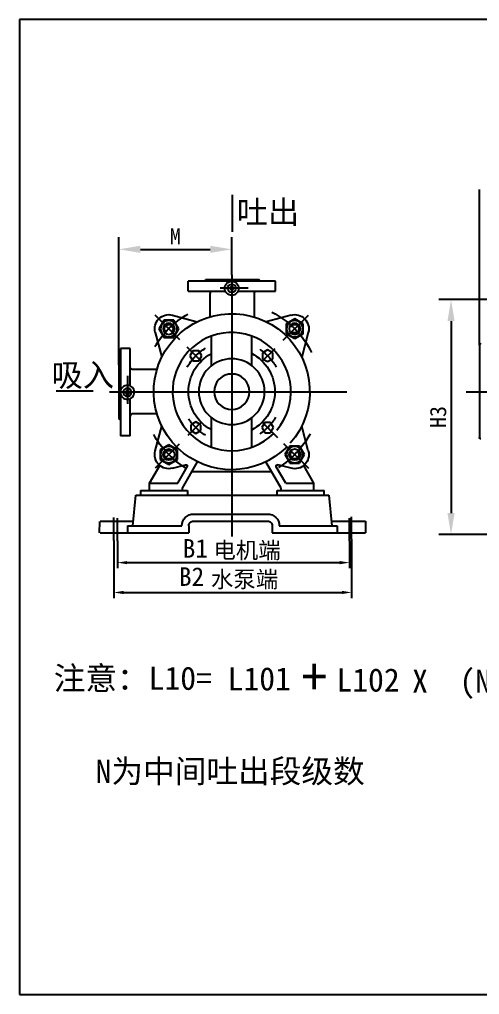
# Model space of a CAD drawing. Extents: x 1620 to 2878, y -792 to 791.
# Drawn here: x 2254.8 to 2353.9, y 344.9 to 554.9 of the extents above; entities that cross this region are included whole.
import ezdxf
from ezdxf.enums import TextEntityAlignment as Align

# ---------------------------------------------------------------- set-up
doc = ezdxf.new("R2010")
doc.units = 0
doc.header["$MEASUREMENT"] = 0
doc.linetypes.add('CENTER', pattern=[2, 1.25, -0.25, 0.25, -0.25])
doc.linetypes.add('CENTERX2', pattern=[4, 2.5, -0.5, 0.5, -0.5])
doc.layers.get('0').update_dxf_attribs({"linetype": 'CONTINUOUS'})
doc.layers.get('DEFPOINTS').update_dxf_attribs({"linetype": 'CONTINUOUS'})
for name, color, linetype in [('1', 7, 'CONTINUOUS'), ('2', 1, 'CONTINUOUS'), ('4', 4, 'CENTERX2'), ('8', 20, 'CONTINUOUS')]:
    doc.layers.add(name, color=color, linetype=linetype)
doc.styles.get("Standard").update_dxf_attribs({"font": 'SimSun.ttf', "width": 0.6})

msp = doc.modelspace()

# ---------------------------------------------------------------- linework, layer by layer
for p, q in [((2551.80421, 554.92438), (2254.80421, 554.92438)), ((2254.80421, 554.92438), (2254.80421, 344.92438)), ((2254.80421, 344.92438), (2551.80421, 344.92438))]:
    msp.add_line(p, q)
at = {"color": 1, "linetype": 'ByBlock'}
for p, q in [((2353.8783, 484.80765), (2353.8783, 518.32665)), ((2276.22658, 480.53707), (2276.22658, 508.06126)), ((2300.51458, 499.9561), (2300.51458, 508.06126)), ((2280.84658, 505.42126), (2295.89458, 505.42126)), ((2384.73071, 494.58746), (2345.10904, 494.58746)), ((2347.74904, 489.96746), (2347.74904, 448.62719)), ((2364.31522, 444.00719), (2345.10904, 444.00719)), ((2275.11792, 442.73496), (2275.11792, 430.31903)), ((2275.88766, 442.62782), (2275.88766, 436.7405)), ((2325.84937, 442.62782), (2325.84937, 436.7405)), ((2326.33798, 442.99507), (2326.33798, 430.31903)), ((2277.98766, 437.9405), (2323.74937, 437.9405)), ((2277.21792, 431.51903), (2324.23798, 431.51903))]:
    msp.add_line(p, q, dxfattribs=at)
for points in [[(2280.84658, 506.19126), (2280.84658, 504.65126), (2276.22658, 505.42126)], [(2295.89458, 506.19126), (2295.89458, 504.65126), (2300.51458, 505.42126)], [(2346.97904, 489.96746), (2348.51904, 489.96746), (2347.74904, 494.58746)], [(2346.97904, 448.62719), (2348.51904, 448.62719), (2347.74904, 444.00719)], [(2277.98766, 438.2905), (2277.98766, 437.5905), (2275.88766, 437.9405)], [(2323.74937, 438.2905), (2323.74937, 437.5905), (2325.84937, 437.9405)], [(2277.21792, 431.86903), (2277.21792, 431.16903), (2275.11792, 431.51903)], [(2324.23798, 431.86903), (2324.23798, 431.16903), (2326.33798, 431.51903)]]:
    msp.add_solid(points, dxfattribs=at)
at = {"layer": '1'}
for p, q in [((2309.97102, 498.5576), (2291.14782, 498.5576)), ((2291.14782, 496.4324), (2291.14782, 498.5576)), ((2294.58862, 498.5576), (2294.86799, 498.8612)), ((2306.41951, 498.8612), (2294.86799, 498.8612)), ((2306.73262, 498.5576), (2306.41951, 498.8612)), ((2309.97102, 498.5576), (2306.73262, 498.5576)), ((2309.97102, 496.4324), (2309.97102, 498.5576)), ((2291.14782, 496.4324), (2299.14303, 496.4324)), ((2295.88166, 490.90906), (2295.90422, 495.9264)), ((2300.51458, 497.55494), (2299.99925, 497.0396)), ((2299.99925, 497.0396), (2300.51458, 496.52427)), ((2301.02991, 497.0396), (2300.51458, 497.55494)), ((2300.51458, 496.52427), (2301.02991, 497.0396)), ((2301.88614, 496.4324), (2309.97102, 496.4324)), ((2305.4257, 490.82664), (2305.4173, 496.02875)), ((2285.88321, 490.17638), (2284.81265, 488.32211)), ((2288.02435, 490.17638), (2285.88321, 490.17638)), ((2287.73956, 491.25466), (2293.07714, 489.82446)), ((2289.09492, 488.32211), (2288.02435, 490.17638)), ((2313.28961, 491.25466), (2307.95202, 489.82446)), ((2314.07538, 490.46324), (2312.2211, 489.39267)), ((2312.2211, 489.39267), (2312.2211, 487.25154)), ((2315.92966, 489.39267), (2314.07538, 490.46324)), ((2315.92966, 487.25154), (2315.92966, 489.39267)), ((2284.02123, 487.53633), (2285.45143, 482.19875)), ((2284.81265, 488.32211), (2285.88321, 486.46783)), ((2288.02435, 486.46783), (2289.09492, 488.32211)), ((2312.2211, 487.25154), (2314.07538, 486.18097)), ((2314.07538, 486.18097), (2315.92966, 487.25154)), ((2317.00793, 487.53633), (2315.57773, 482.19875)), ((2285.88321, 486.46783), (2288.02435, 486.46783)), ((2296.08439, 486.70301), (2296.08439, 480.28911)), ((2304.77993, 486.76287), (2304.77993, 480.41727)), ((2276.53018, 484.08857), (2276.53018, 465.26537)), ((2278.65538, 484.08857), (2276.53018, 484.08857)), ((2276.53018, 484.08857), (2276.53018, 480.85017)), ((2278.65538, 476.00369), (2278.65538, 484.08857)), ((2292.14361, 483.59548), (2291.51087, 482.49953)), ((2293.4091, 483.59548), (2292.14361, 483.59548)), ((2294.04185, 482.49953), (2293.4091, 483.59548)), ((2308.2528, 483.76502), (2307.15686, 483.13227)), ((2307.15686, 483.13227), (2307.15686, 481.86679)), ((2309.34875, 483.13227), (2308.2528, 483.76502)), ((2309.34875, 481.86679), (2309.34875, 483.13227)), ((2353.8783, 484.80765), (2353.8783, 464.91999)), ((2291.51087, 482.49953), (2292.14361, 481.40358)), ((2292.14361, 481.40358), (2293.4091, 481.40358)), ((2293.4091, 481.40358), (2294.04185, 482.49953)), ((2307.15686, 481.86679), (2308.2528, 481.23404)), ((2308.2528, 481.23404), (2309.34875, 481.86679)), ((2276.53018, 480.85017), (2276.22658, 480.53707)), ((2276.22658, 480.53707), (2276.22658, 468.98554)), ((2284.26115, 479.54326), (2279.05904, 479.53486)), ((2278.04818, 475.14747), (2277.53285, 474.63214)), ((2277.53285, 474.63214), (2278.04818, 474.1168)), ((2278.56351, 474.63214), (2278.04818, 475.14747)), ((2278.04818, 474.1168), (2278.56351, 474.63214)), ((2278.65538, 465.26537), (2278.65538, 473.26058)), ((2276.53018, 468.70617), (2276.22658, 468.98554)), ((2284.17872, 469.99921), (2279.16138, 470.02177)), ((2296.08439, 469.2335), (2296.08439, 462.81961)), ((2304.77993, 469.10534), (2304.77993, 462.75974)), ((2284.02123, 461.98628), (2285.45143, 467.32386)), ((2292.77636, 468.28857), (2291.68041, 467.65583)), ((2291.68041, 467.65583), (2291.68041, 466.39034)), ((2291.68041, 466.39034), (2292.77636, 465.75759)), ((2293.8723, 467.65583), (2292.77636, 468.28857)), ((2292.77636, 465.75759), (2293.8723, 466.39034)), ((2293.8723, 466.39034), (2293.8723, 467.65583)), ((2307.62006, 468.11903), (2306.98732, 467.02308)), ((2306.98732, 467.02308), (2307.62006, 465.92714)), ((2308.88555, 468.11903), (2307.62006, 468.11903)), ((2309.51829, 467.02308), (2308.88555, 468.11903)), ((2308.88555, 465.92714), (2309.51829, 467.02308)), ((2317.00793, 461.98628), (2315.57773, 467.32386)), ((2278.65538, 465.26537), (2276.53018, 465.26537)), ((2307.62006, 465.92714), (2308.88555, 465.92714)), ((2286.95378, 463.34164), (2285.0995, 462.27107)), ((2285.0995, 462.27107), (2285.0995, 460.12994)), ((2288.80806, 462.27107), (2286.95378, 463.34164)), ((2288.80806, 460.12994), (2288.80806, 462.27107)), ((2313.00481, 463.05478), (2311.93425, 461.20051)), ((2315.14595, 463.05478), (2313.00481, 463.05478)), ((2316.21652, 461.20051), (2315.14595, 463.05478)), ((2285.0995, 460.12994), (2286.95378, 459.05937)), ((2286.95378, 459.05937), (2288.80806, 460.12994)), ((2311.93425, 461.20051), (2313.00481, 459.34623)), ((2315.14595, 459.34623), (2316.21652, 461.20051)), ((2282.80458, 455.09001), (2284.99383, 458.88191)), ((2287.73956, 458.26795), (2290.56942, 459.02622)), ((2288.89531, 455.09001), (2290.91093, 458.58116)), ((2289.88858, 453.97681), (2293.16651, 459.65435)), ((2311.14058, 453.97681), (2307.86265, 459.65435)), ((2312.13385, 455.09001), (2310.11824, 458.58116)), ((2313.28961, 458.26795), (2310.45974, 459.02622)), ((2313.00481, 459.34623), (2315.14595, 459.34623)), ((2318.22458, 455.09001), (2316.03533, 458.88191)), ((2309.10931, 457.49506), (2291.91985, 457.49506)), ((2282.80458, 453.47081), (2282.80458, 455.09001)), ((2282.80458, 455.09001), (2288.89531, 455.09001)), ((2289.88858, 453.47081), (2289.88858, 453.97681)), ((2311.14058, 453.47081), (2311.14058, 453.97681)), ((2312.13385, 455.09001), (2318.22458, 455.09001)), ((2318.22458, 453.47081), (2318.22458, 455.09001)), ((2279.22275, 445.88081), (2279.88055, 452.45881)), ((2279.88055, 452.45881), (2315.17056, 452.45881)), ((2280.89255, 453.47081), (2291.01255, 453.47081)), ((2280.89255, 453.47081), (2280.89255, 452.45881)), ((2291.01255, 453.47081), (2291.01255, 452.45881)), ((2310.28053, 452.49638), (2310.28415, 453.47081)), ((2310.28415, 453.47081), (2320.40422, 453.47081)), ((2315.17056, 452.45881), (2321.41128, 452.45881)), ((2320.40046, 452.45881), (2320.40422, 453.47081)), ((2321.41128, 452.45881), (2322.06908, 445.88081)), ((2292.29756, 448.41081), (2308.23528, 448.41081)), ((2272.02304, 446.82989), (2271.98695, 444.36281)), ((2272.1462, 446.89281), (2279.32395, 446.89281)), ((2278.05895, 445.88081), (2278.05895, 444.36281)), ((2278.05895, 445.88081), (2279.58287, 445.88081)), ((2279.22275, 445.88081), (2289.76756, 445.88081)), ((2289.76756, 445.88081), (2289.76756, 445.88081)), ((2291.28556, 445.88081), (2291.28556, 444.36281)), ((2292.29756, 446.89281), (2308.23528, 446.89281)), ((2309.24728, 445.88081), (2309.24728, 444.36281)), ((2310.76528, 445.88081), (2322.06908, 445.88081)), ((2310.76528, 445.88081), (2310.76528, 445.88081)), ((2321.96788, 446.89281), (2329.30488, 446.89281)), ((2322.06908, 445.88081), (2323.23288, 445.88081)), ((2323.23288, 445.88081), (2323.23288, 444.36281)), ((2329.30488, 446.89281), (2329.30488, 444.36281)), ((2272.1462, 444.36281), (2291.28556, 444.36281)), ((2309.24728, 444.36281), (2329.30488, 444.36281))]:
    msp.add_line(p, q, dxfattribs=at)
for centre, major_axis in [((2300.51458, 497.0396), (1.06063, 1.06063)), ((2300.51458, 497.0396), (-0.63243, 0.63243)), ((2286.95378, 461.20051), (0.86523, 0.86523)), ((2314.07538, 461.20051), (0.86523, 0.86523))]:
    msp.add_ellipse(centre, major_axis=major_axis, ratio=1, dxfattribs=at)
at = {"layer": '1', "extrusion": (0, 0, -1)}
for centre, major_axis, start_param, end_param in [((2295.39822, 495.9264), (0.3578, 0.3578), 5.497787144, 7.068583471), ((2305.91284, 495.9264), (0.3578, 0.3578), 4.130657002, 5.497787144), ((2300.51458, 474.76131), (-11.87885, 11.87885), 3.138516213, 9.362111211), ((2286.95378, 488.32211), (-2.14678, 2.14678), 5.235987756, 7.330382858), ((2314.07538, 488.32211), (-2.14678, 2.14678), 0.523598776, 2.617993878), ((2300.51458, 474.76131), (6.57582, 6.57582), 5.974272778, 8.162894164), ((2300.51458, 474.76131), (6.57582, 6.57582), 2.852732368, 5.001249266), ((2279.16138, 480.0304), (0.3578, 0.3578), 2.559860675, 3.926990817), ((2354.18585, 464.91999), (0.21746, 0.21746), 2.35619449, 3.926990817), ((2286.95378, 461.20051), (-2.14678, 2.14678), 3.665191429, 5.759586532), ((2314.07538, 461.20051), (-2.14678, 2.14678), 2.094395102, 4.188790205), ((2290.648, 458.73296), (0.21468, 0.21468), 5.235987756, 7.592182246), ((2310.38116, 458.73296), (0.21468, 0.21468), 3.403392041, 5.759586532), ((2292.29756, 445.88081), (-1.78898, 1.78898), 5.497787144, 7.068583471), ((2308.23528, 445.88081), (-1.78898, 1.78898), 0.785398163, 2.35619449), ((2292.29756, 445.88081), (-0.71559, 0.71559), 5.497787144, 7.068583471), ((2308.23528, 445.88081), (0.71559, 0.71559), 5.497787144, 7.068583471)]:
    msp.add_ellipse(centre, major_axis=major_axis, ratio=1, start_param=start_param, end_param=end_param, dxfattribs=at)
for centre, major_axis in [((2286.95378, 488.32211), (-1.24369, 1.24369)), ((2286.95378, 488.32211), (0.86523, 0.86523)), ((2314.07538, 488.32211), (-1.24369, 1.24369)), ((2314.07538, 488.32211), (0.86523, 0.86523)), ((2300.51458, 474.76131), (5.00915, 5.00915)), ((2300.51458, 474.76131), (2.69245, 2.69245)), ((2278.04818, 474.63214), (-1.06063, 1.06063)), ((2278.04818, 474.63214), (-0.63243, 0.63243)), ((2286.95378, 461.20051), (-1.24369, 1.24369)), ((2314.07538, 461.20051), (-1.24369, 1.24369))]:
    msp.add_ellipse(centre, major_axis=major_axis, ratio=1, dxfattribs=at)
at = {"layer": '1'}
for centre, major_axis, start_param, end_param in [((2300.51458, 474.76131), (9.00641, 9.00641), 4.791965368, 10.999156115), ((2354.18585, 484.80765), (0.21746, 0.21746), 0.785398163, 2.35619449), ((2279.16138, 469.51577), (0.3578, 0.3578), 0.785398163, 2.35619449)]:
    msp.add_ellipse(centre, major_axis=major_axis, ratio=1, start_param=start_param, end_param=end_param, dxfattribs=at)
at = {"layer": '2', "extrusion": (0, 0, -1)}
for centre, start_param, end_param in [((2286.95378, 488.32211), 4.420330809, 9.265651303), ((2314.07538, 488.32211), 5.991127135, 10.83644763), ((2286.95378, 461.20051), 2.849534482, 7.694854976), ((2314.07538, 461.20051), 1.278738155, 6.124058649)]:
    msp.add_ellipse(centre, major_axis=(-0.64897, 0.64897), ratio=1, start_param=start_param, end_param=end_param, dxfattribs=at)
at = {"layer": '4', "ltscale": 50}
for p, q in [((2300.51458, 499.9561), (2300.51458, 443.5633)), ((2304.06234, 497.0396), (2297.99748, 497.0396)), ((2289.32494, 485.95095), (2284.00652, 491.26936)), ((2311.61297, 485.85969), (2317.02264, 491.26936)), ((2293.93876, 481.33713), (2290.91933, 484.35656)), ((2307.0904, 481.33713), (2309.84156, 484.08828)), ((2278.04818, 478.1799), (2278.04818, 472.11503)), ((2274.21689, 474.76131), (2325.3187, 474.76131)), ((2351.02557, 474.76131), (2527.13366, 474.76131)), ((2293.93876, 468.18548), (2291.06449, 465.31122)), ((2307.0904, 468.18548), (2310.40484, 464.87105)), ((2289.20457, 463.45129), (2284.00652, 458.25325)), ((2311.64483, 463.63106), (2317.02264, 458.25325))]:
    msp.add_line(p, q, dxfattribs=at)
at = {"layer": '4', "linetype": 'CENTER', "ltscale": 50}
for p, q in [((2275.11792, 442.73496), (2275.11792, 447.6454)), ((2275.88766, 442.62782), (2275.88766, 447.53826)), ((2325.84937, 442.62782), (2325.84937, 447.53826)), ((2326.33798, 442.99507), (2326.33798, 447.77545))]:
    msp.add_line(p, q, dxfattribs=at)
at = {"layer": '4', "ltscale": 50, "extrusion": (0, 0, -1)}
for major_axis, start_param, end_param in [((13.5608, 13.5608), 4.457913698, 4.983725858), ((13.5608, 13.5608), 5.966721082, 6.611031387), ((7.73822, 7.73822), 4.426962972, 4.956434903), ((7.73822, 7.73822), 6.081000522, 6.568372452), ((7.73822, 7.73822), 2.900127609, 3.364113702), ((7.73822, 7.73822), 1.312618269, 1.771592654), ((13.5608, 13.5608), 2.902709519, 3.424710047), ((13.5608, 13.5608), 1.276587898, 1.801772345)]:
    msp.add_ellipse((2300.51458, 474.76131), major_axis=major_axis, ratio=1, start_param=start_param, end_param=end_param, dxfattribs=at)
at = {"layer": '8', "color": 1}
for p, q in [((2300.5909, 517.18173), (2300.5909, 509.22002)), ((2270.68354, 474.86316), (2262.72183, 474.86316))]:
    msp.add_line(p, q, dxfattribs=at)
at = {"layer": 'DEFPOINTS', "color": 0, "linetype": 'ByBlock'}
for p in [(2300.51458, 505.42126), (2300.51458, 499.9561), (2353.8783, 484.80765), (2276.22658, 480.53707), (2347.74904, 444.00719), (2275.11792, 442.73496), (2275.88766, 442.62782), (2325.84937, 442.62782), (2326.33798, 442.99507), (2325.84937, 437.9405), (2326.33798, 431.51903)]:
    msp.add_point(p, dxfattribs=at)

# ---------------------------------------------------------------- texts
at = {"color": 3}
for s, p in [('电机端', (2296.56672, 438.85128)), ('水泵端', (2296.02813, 432.57667))]:
    msp.add_text(s, height=3.542, dxfattribs=at).set_placement(p)
msp.add_attdef('M', text='', height=3.5).set_placement((2288.37058, 505.42126), align=Align.BOTTOM_CENTER)
msp.add_attdef('H3', text='', height=3.5, rotation=90).set_placement((2347.74904, 469.29732), align=Align.BOTTOM_CENTER)
for tag, p in [('B1', (2295.39231, 439.00488)), ('B2', (2294.58241, 432.93548))]:
    msp.add_attdef(tag, text='', height=4).set_placement(p, align=Align.RIGHT)
for tag, p in [('L101', (2299.64173, 410.41969)), ('L102', (2323.07629, 410.16925))]:
    msp.add_attdef(tag, p, '', height=5)
at = {"layer": '2'}
msp.add_text('+', height=8, dxfattribs=at).set_placement((2315.55718, 409.41795))
at = {"layer": '8'}
for s, height, p in [('吐出', 4.928, (2301.60249, 510.994)), ('吸入 ', 4.928, (2261.71702, 475.89076)), ('注意：L10=', 5, (2262.1715, 410.5449)), ('X  (N-1)', 5, (2339.3677, 409.91882)), ('N为中间吐出段级数', 5, (2271.19443, 390.51017))]:
    msp.add_text(s, height=height, dxfattribs=at).set_placement(p)

doc.saveas('drawing.dxf')
